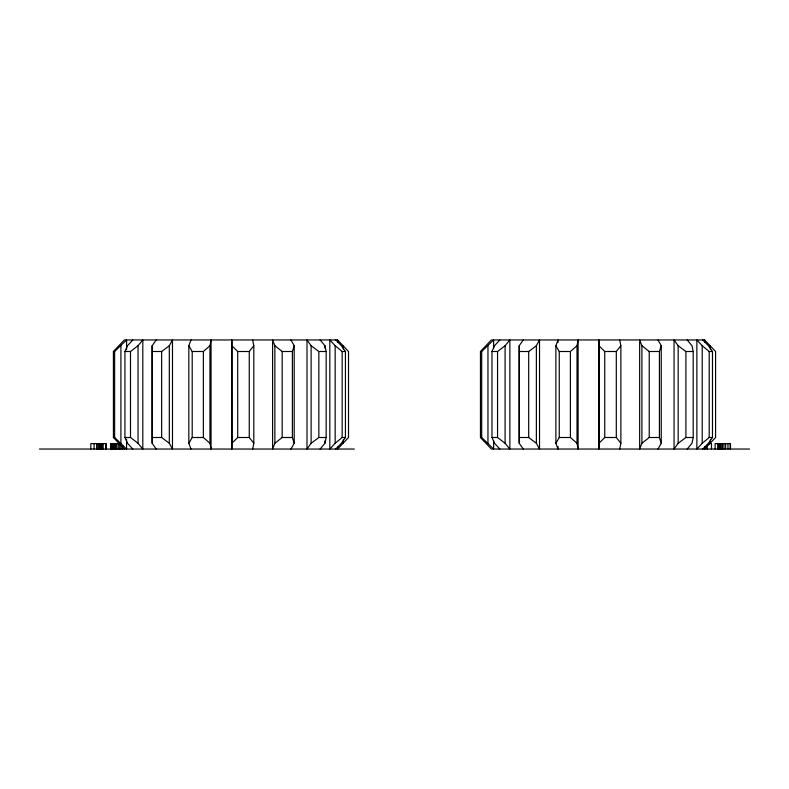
<?xml version="1.0" encoding="UTF-8"?>
<svg xmlns="http://www.w3.org/2000/svg" width="789" height="789" viewBox="0 0 789 789"><rect width="100%" height="100%" fill="white"/><g stroke="black" fill="none" stroke-linecap="round" stroke-linejoin="round"><path stroke-width="1.18" d="M231.917 443.27L231.867 449.04L231.867 339.96L231.917 443.27L237.706 437.5L249.255 437.5L253.821 443.27L252.648 449.04M598.969 443.27L598.92 449.04L598.92 339.96L598.969 443.27L604.749 437.5L616.308 437.5L620.874 443.27L619.7 449.04M156.202 449.04L152.159 443.27L152.159 345.73L156.202 339.96M523.255 449.04L519.211 443.27L519.211 345.73L523.255 339.96M209.973 345.73L211.048 339.96L211.048 449.04L209.973 443.27L209.973 345.73L203.355 351.499L192.2 351.499L188.827 345.73L190.997 339.96M577.015 345.73L578.1 339.96L578.1 449.04L577.015 443.27L577.015 345.73L570.398 351.499L559.253 351.499L555.88 345.73L558.04 339.96L558.04 342.406M320.117 449.04L324.95 443.27L326.153 437.5L326.153 351.499L324.95 345.73L320.117 339.96M687.17 339.96L692.002 345.73L693.196 351.499L693.196 437.5L692.002 443.27L687.17 449.04M290.954 449.04L294.198 443.27L292.384 437.5L292.384 351.499L294.198 345.73L290.954 339.96M658.006 449.04L661.251 443.27L659.426 437.5L659.426 351.499L661.251 345.73L658.006 339.96M274.858 443.27L272.599 449.04L272.599 339.96L274.858 345.73L274.858 443.27L282.176 437.5L292.384 437.5M641.901 443.27L639.652 449.04L639.652 339.96L641.901 345.73L641.901 443.27L649.229 437.5L659.426 437.5M132.799 449.04L127.483 443.27L124.938 437.5L124.938 351.499L127.483 345.73L132.799 339.96M499.851 449.04L494.535 443.27L491.981 437.5L491.981 351.499L494.535 345.73L499.851 339.96M152.602 351.499L161.646 351.499L169.31 345.73L172.475 339.96L172.475 449.04L169.31 443.27L161.646 437.5L152.602 437.5M519.655 351.499L528.699 351.499L536.362 345.73L539.528 339.96L539.528 449.04L536.362 443.27L528.699 437.5L519.655 437.5M190.997 449.04L188.827 443.27L192.2 437.5L192.2 351.499M558.04 446.594L558.04 449.04L555.88 443.27L559.253 437.5L559.253 351.499M335.719 339.96L341.39 345.73L345.434 351.499L345.434 437.5L341.39 443.27L335.719 449.04M702.772 339.96L708.443 345.73L712.477 351.499L712.477 437.5L708.443 443.27L702.772 449.04M326.153 437.5L318.855 437.5L311.113 443.27L307 449.04L307 339.96L311.113 345.73L318.855 351.499L326.153 351.499M693.196 437.5L685.907 437.5L678.165 443.27L674.053 449.04L674.053 339.96L678.165 345.73L685.907 351.499L693.196 351.499M249.255 437.5L249.255 351.499L253.821 345.73L252.648 339.96M616.308 437.5L616.308 351.499L620.874 345.73L619.7 339.96M124.938 351.499L130.501 351.499L138.036 345.73L142.809 339.96L142.809 449.04L138.036 443.27L130.501 437.5L124.938 437.5M491.981 351.499L497.553 351.499L505.088 345.73L509.862 339.96L509.862 449.04L505.088 443.27L497.553 437.5L491.981 437.5M124.337 449.04L113.409 437.5L113.409 351.499L124.337 339.96L337.593 339.96L348.521 351.499L348.521 437.5L337.593 449.04L337.593 446.594M749.55 449.04L491.389 449.04L480.462 437.5L480.462 351.499L491.389 339.96L704.636 339.96L715.574 351.499L715.574 437.5L704.636 449.04L704.636 446.594M345.434 437.5L342.15 437.5L335.167 443.27L329.822 449.04L329.822 339.96L335.167 345.73L342.15 351.499L345.434 351.499M712.477 437.5L709.203 437.5L702.22 443.27L696.865 449.04L696.865 339.96L702.22 345.73L709.203 351.499L712.477 351.499M113.409 351.499L114.642 351.499L126.565 339.96L126.565 349.764M480.462 351.499L481.694 351.499L493.608 339.96L493.608 348.541M231.917 345.73L237.706 351.499L249.255 351.499M274.858 345.73L282.176 351.499L292.384 351.499M598.969 345.73L604.749 351.499L616.308 351.499M641.901 345.73L649.229 351.499L659.426 351.499M113.409 437.5L114.642 437.5L126.565 449.04L126.565 439.236M192.2 437.5L203.355 437.5L209.973 443.27M480.462 437.5L481.694 437.5L493.608 449.04L493.608 440.459M559.253 437.5L570.398 437.5L577.015 443.27M110.578 443.586L119.721 443.586L119.721 449.04M709.301 443.586L711.481 443.586L711.481 449.04M39.45 449.04L354.389 449.04M730.476 449.04L730.476 443.586L715.13 443.586L715.13 449.04M730.219 443.586L730.219 449.04M727.981 443.586L727.981 449.04M725.653 443.586L725.653 449.04M723.957 443.586L723.957 449.04M722.468 443.586L722.468 449.04M721.176 443.586L721.176 449.04M720.081 443.586L720.081 449.04M719.203 443.586L719.203 449.04M718.582 443.586L718.582 449.04M718.207 443.586L718.207 449.04M718.079 443.586L718.079 449.04M710.416 345.73L710.416 349.389M710.416 439.611L710.416 443.27M709.203 351.499L709.203 437.5M707.122 445.765L707.122 449.04M704.636 339.96L704.636 342.406M702.22 345.73L702.22 443.27M685.907 351.499L685.907 437.5M678.165 345.73L678.165 443.27M661.251 345.73L661.251 443.27M649.229 351.499L649.229 437.5M620.874 345.73L620.874 443.27M604.749 351.499L604.749 437.5M570.398 351.499L570.398 437.5M555.88 345.73L555.88 443.27M536.362 345.73L536.362 443.27M528.699 351.499L528.699 437.5M519.211 345.73L519.211 443.27M505.088 345.73L505.088 443.27M497.553 351.499L497.553 437.5M487.957 345.73L487.957 443.27M481.694 351.499L481.694 437.5M343.363 345.73L343.363 349.389M343.363 439.611L343.363 443.27M342.15 351.499L342.15 437.5M337.593 339.96L337.593 342.406M335.167 345.73L335.167 443.27M324.95 345.73L324.95 348.166M324.95 440.834L324.95 443.27M318.855 351.499L318.855 437.5M311.113 345.73L311.113 443.27M294.198 345.73L294.198 443.27M282.176 351.499L282.176 437.5M253.821 345.73L253.821 443.27M237.706 351.499L237.706 437.5M203.355 351.499L203.355 437.5M188.827 345.73L188.827 443.27M169.31 345.73L169.31 443.27M161.646 351.499L161.646 437.5M152.159 345.73L152.159 443.27M138.036 345.73L138.036 443.27M130.501 351.499L130.501 437.5M122.591 445.765L122.591 449.04M121.111 445.765L121.111 449.04M120.914 345.73L120.914 443.27M118.281 443.586L118.281 449.04M116.683 443.586L116.683 449.04M115.45 443.586L115.45 449.04M114.642 351.499L114.642 437.5M114.297 443.586L114.297 449.04M113.241 443.586L113.241 449.04M112.334 443.586L112.334 449.04M111.594 443.586L111.594 449.04M111.032 443.586L111.032 449.04M110.687 443.586L110.578 449.04M106.12 449.04L106.12 443.586L90.824 443.586L90.824 449.04M105.716 443.586L105.716 449.04M102.846 443.586L102.846 449.04M102.708 443.586L102.708 449.04M102.215 443.586L102.215 449.04M101.742 443.586L101.742 449.04M101.1 443.586L101.1 449.04M100.252 443.586L100.252 449.04M99.148 443.586L99.148 449.04M97.915 443.586L97.915 449.04M96.633 443.586L96.633 449.04M94.098 443.586L94.098 449.04"/></g></svg>
